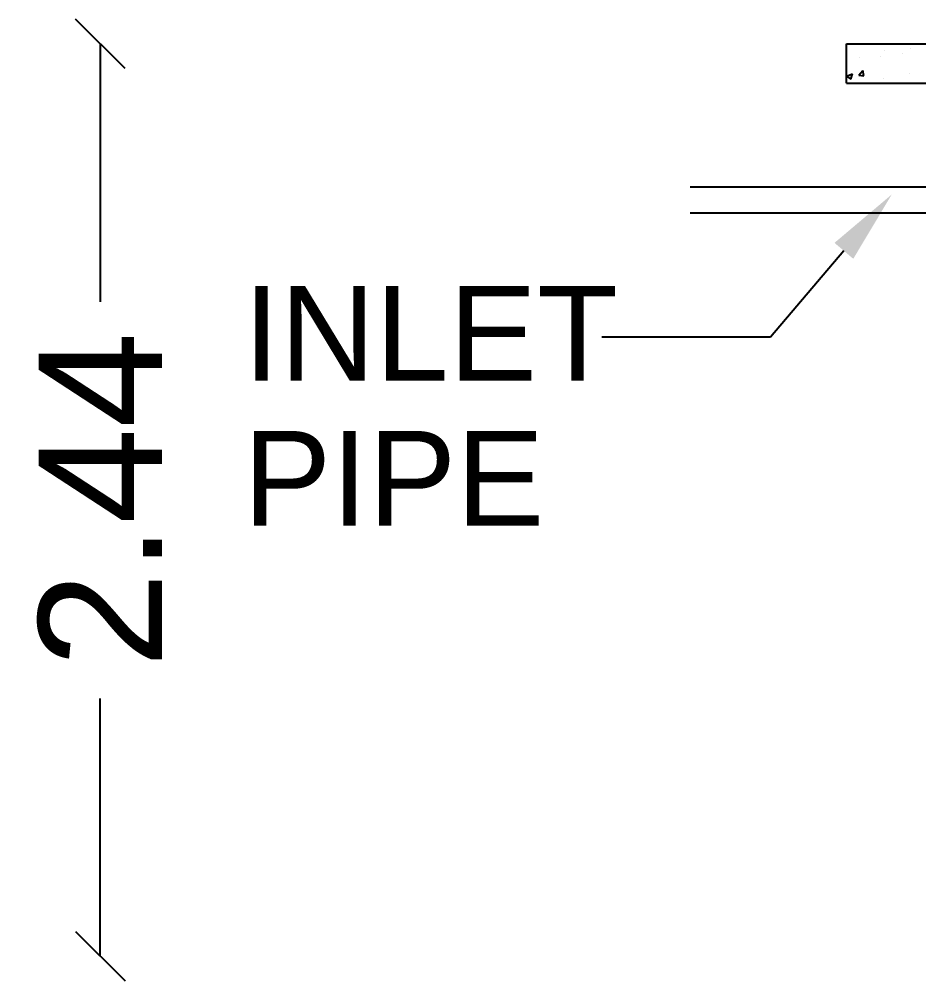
# Model space of a CAD drawing. Header units: metres. Extents: x 27 to 171, y 4 to 129.
# Drawn here: x 144.01 to 146.194, y 54.544 to 56.878 of the extents above; entities that cross this region are included whole.
import ezdxf

# ---------------------------------------------------------------- set-up
doc = ezdxf.new("R2010")
doc.units = ezdxf.units.M
doc.header["$MEASUREMENT"] = 0
doc.styles.get("Standard").update_dxf_attribs({"font": 'arial.ttf'})
doc.dimstyles.get("Standard").update_dxf_attribs({"dimtxt": 0.3, "dimasz": 0.12, "dimexe": 0.18, "dimexo": 0.0625, "dimgap": 0.09, "dimtad": 0, "dimzin": 0, "dimdsep": 46, "dimtxsty": 'Standard', "dimblk": 'OBLIQUE', "dimcen": 0.09, "dimse1": 1, "dimse2": 1, "dimadec": 0, "dimazin": 0, "dimtfac": 1, "dimtofl": 0, "dimtmove": 0, "dimatfit": 3, "dimfxl": 0, "dimtolj": 1, "dimtzin": 0, "dimarcsym": 0})

# ---------------------------------------------------------------- blocks, each defined once
blk = doc.blocks.new('_Oblique')
at = {"color": 0, "linetype": 'ByBlock', "lineweight": -2}
blk.add_line((-0.5, -0.5), (0.5, 0.5), dxfattribs=at)
blk = doc.blocks.new('*D97')
at = {"color": 0, "lineweight": -2}
for p, q in [((144.2064, 56.8185), (144.2064, 56.1927)), ((144.2064, 54.6038), (144.2064, 55.2296))]:
    blk.add_line(p, q, dxfattribs=at)
at = {"layer": 'Defpoints', "color": 0}
for p in [(144.2064, 56.8185), (146.2082, 56.8185), (146.2082, 54.6038)]:
    blk.add_point(p, dxfattribs=at)
at = {"color": 0, "lineweight": -2, "xscale": 0.12, "yscale": 0.12, "zscale": 0.12}
for p, rotation in [((144.2064, 56.8185), 90), ((144.2064, 54.6038), 270)]:
    blk.add_blockref('_Oblique', p, dxfattribs=dict(at, rotation=rotation))
at = {"color": 0, "insert": (144.2064, 55.7112), "char_height": 0.3, "attachment_point": 5, "rotation": 90}
blk.add_mtext('\\A1;2.44', dxfattribs=at)

msp = doc.modelspace()

# ---------------------------------------------------------------- linework, layer by layer
for p, q in [((146.0184, 56.8185), (150.8273, 56.8185)), ((146.0184, 56.7236), (146.0184, 56.8185)), ((146.1104, 56.8036), (146.1104, 56.8036)), ((146.173, 56.8075), (146.173, 56.8075)), ((146.05, 56.7863), (146.05, 56.7863)), ((146.1009, 56.7871), (146.1009, 56.7871)), ((146.1537, 56.7941), (146.1537, 56.7941)), ((146.0185, 56.7404), (146.0333, 56.7461)), ((146.0185, 56.7404), (146.029, 56.7333)), ((146.029, 56.7333), (146.0333, 56.7461)), ((146.0482, 56.7423), (146.0583, 56.7544)), ((146.0482, 56.7423), (146.0608, 56.7412)), ((146.0608, 56.7412), (146.0583, 56.7544)), ((146.0591, 56.7523), (146.0591, 56.7523)), ((146.1078, 56.7334), (146.1078, 56.7334)), ((146.1717, 56.7475), (146.1717, 56.7475)), ((146.0184, 56.7236), (150.8273, 56.7236)), ((146.1036, 56.724), (146.1036, 56.724)), ((146.5878, 56.4705), (145.6387, 56.4705)), ((147.3471, 56.4072), (145.6387, 56.4072)), ((146.0122, 56.3162), (145.8341, 56.1065)), ((145.8341, 56.1065), (145.4246, 56.1065))]:
    msp.add_line(p, q)
msp.add_solid([(145.9894, 56.3355), (146.1284, 56.4529), (146.035, 56.2968)])

# ---------------------------------------------------------------- texts
for s, p in [('INLET', (144.553, 56.0011)), ('PIPE', (144.553, 55.6488))]:
    msp.add_text(s, height=0.23).set_placement(p)

# ---------------------------------------------------------------- dimensions: what is measured, and where the dimension line sits
dim = msp.add_linear_dim(base=(144.2064, 56.8185), p1=(146.2082, 54.6038), p2=(146.2082, 56.8185), angle=90, text='2.44', dimstyle='Standard', override={"dimpost": '\\X'})
dim.commit()
dim.dimension.update_dxf_attribs({"geometry": '*D97', "text_midpoint": (144.2064, 55.7112)})

doc.saveas('drawing.dxf')
